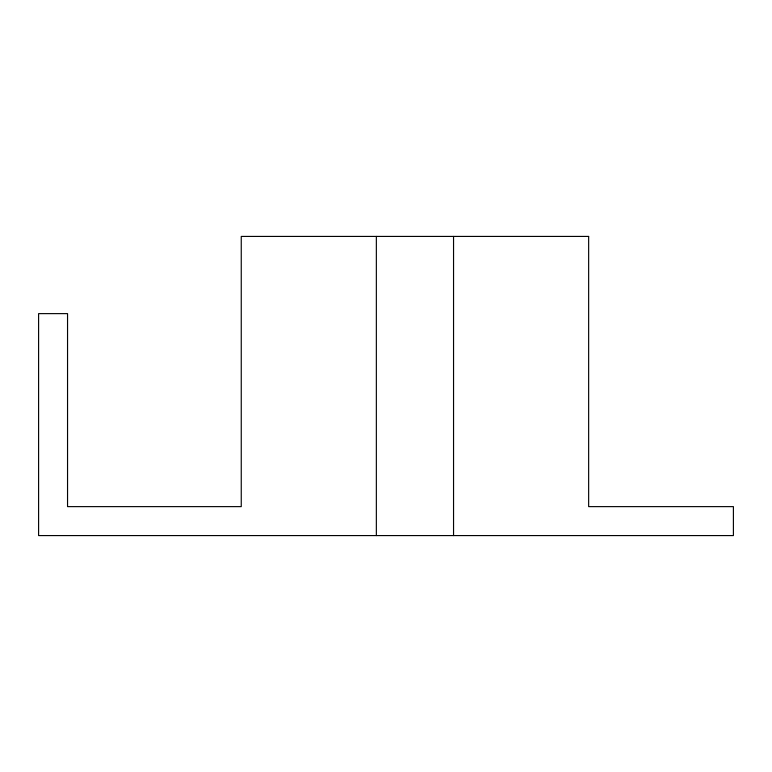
<?xml version="1.0" encoding="UTF-8"?>
<svg xmlns="http://www.w3.org/2000/svg" width="772" height="772" viewBox="0 0 772 772"><rect width="100%" height="100%" fill="white"/><g stroke="black" fill="none" stroke-linecap="round" stroke-linejoin="round"><path stroke-width="1.16" d="M453.55 236.425L453.55 535.575M376.35 236.425L376.35 535.575M588.65 236.425L241.25 236.425L241.25 506.625L67.55 506.625L67.55 313.625L38.6 313.625L38.6 535.575L733.4 535.575L733.4 506.625L588.65 506.625L588.65 236.425"/></g></svg>
